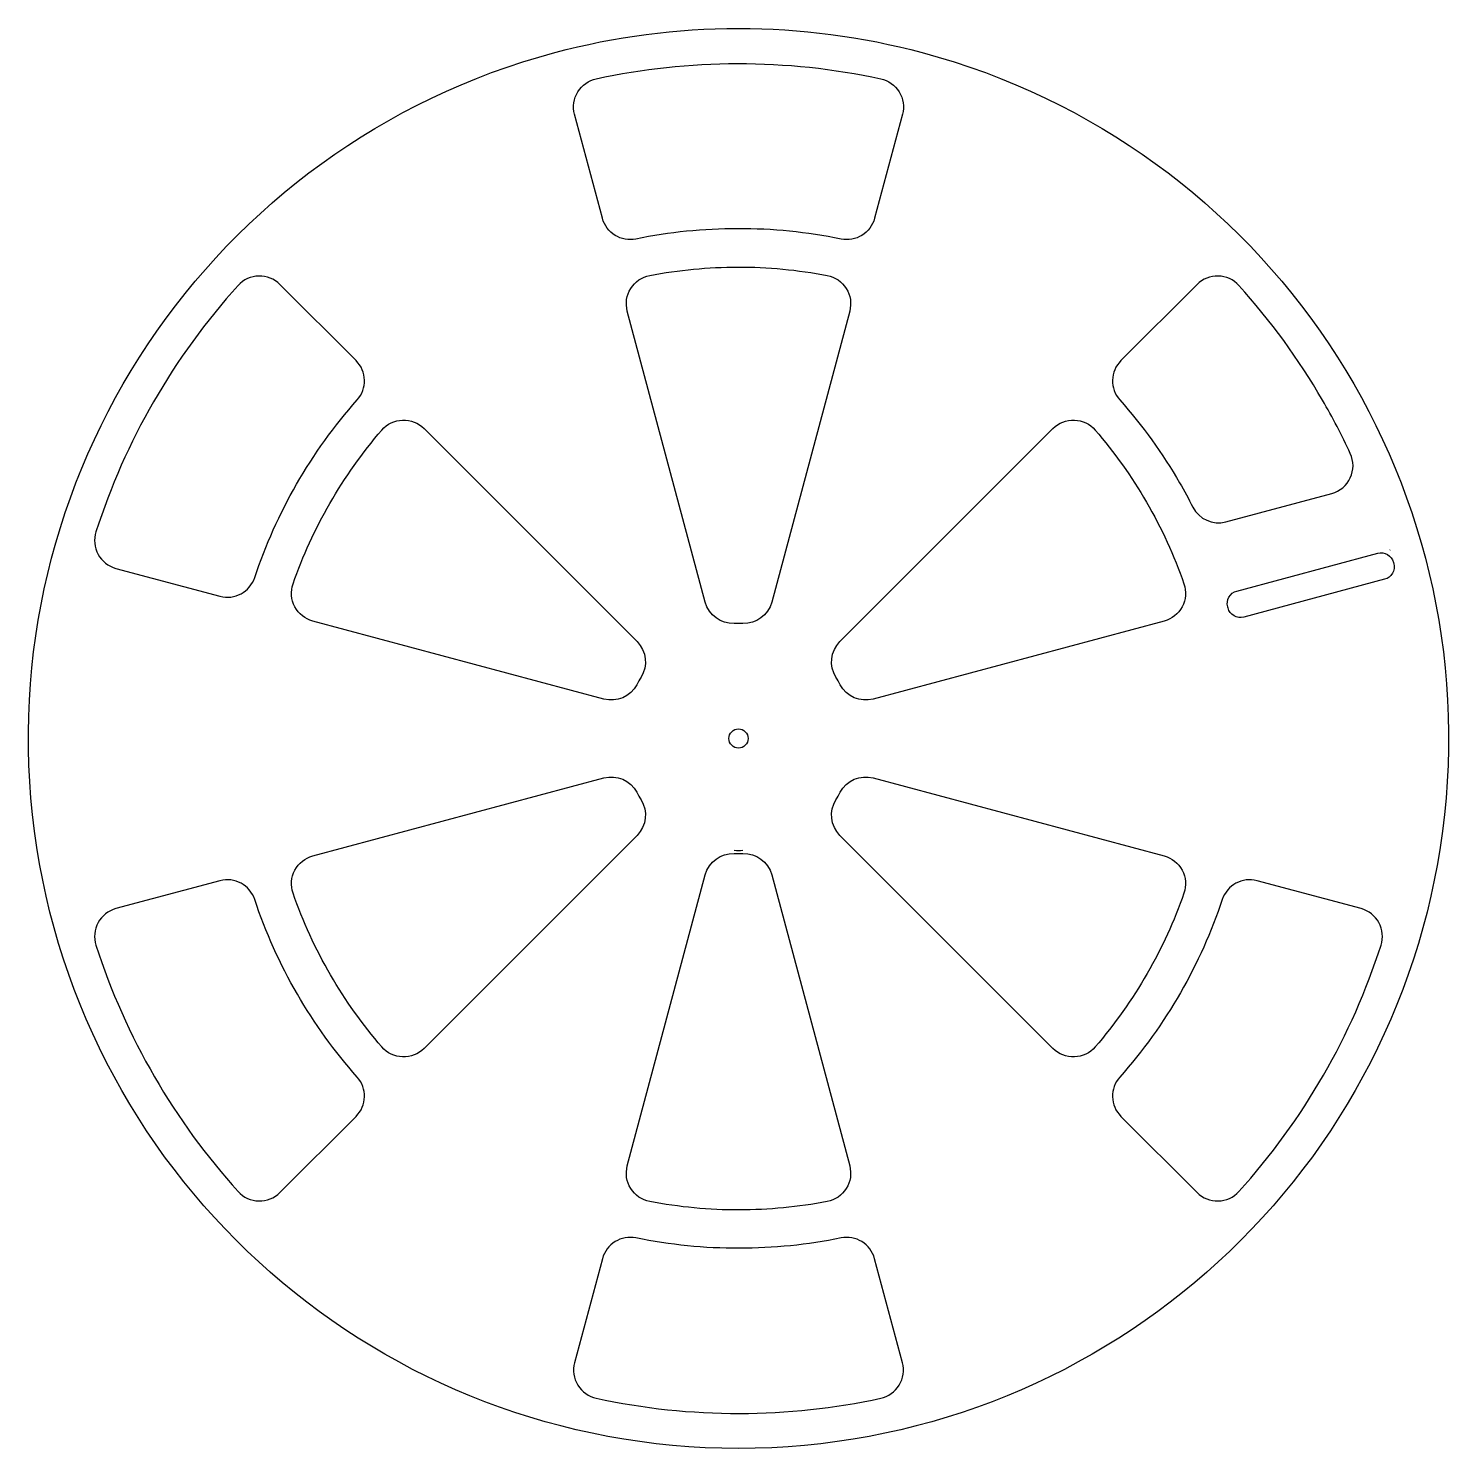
# Model space of a CAD drawing. Header units: millimetres. Extents: x -111 to 111, y -111 to 111.
import ezdxf

# ---------------------------------------------------------------- set-up
doc = ezdxf.new("R2010")
doc.units = ezdxf.units.MM
doc.layers.get('0').update_dxf_attribs({"linetype": 'CONTINUOUS'})

msp = doc.modelspace()

# ---------------------------------------------------------------- linework, layer by layer
msp.add_line((101.87, 29.47), (101.89, 29.48))
for points in [[(28.74, 107.27, -7.595754), (-28.74, 107.27, -0.131652)], [(-16.03, 78.11, -0.396923), (-21.28, 81.35), (-25.64, 97.62, -0.428787), (-22.24, 103.18, -0.052741), (-0.16, 105.55, -0.053508), (22.24, 103.18, -0.428787), (25.64, 97.62), (21.28, 81.35, -0.396923), (16.03, 78.11, 0.051028), (-0.12, 79.73, 0.050262)], [(-0.11, 73.73, -0.047798), (13.89, 72.41, -0.435546), (17.39, 66.83), (5.19, 21.32, -0.350001), (0.68, 17.99, 0.018855), (-0.68, 17.99, -0.350001), (-5.19, 21.32), (-17.39, 66.83, -0.435546), (-13.89, 72.41, -0.047032)], [(-75.66, 25.17, -0.050262), (-69.11, 39.76, -0.051028), (-59.63, 52.94, 0.396923), (-59.81, 59.1), (-71.72, 71.01, 0.428787), (-78.24, 70.85, 0.053508), (-91.49, 52.64, 0.052741), (-100.48, 32.33, 0.428787), (-97.36, 26.6), (-81.09, 22.25, 0.396923)], [(71.72, 71.01), (59.81, 59.1, 0.396923), (59.63, 52.94, -0.050262), (68.99, 39.97, -0.013514), (71.05, 36.19, 0.354164), (76.22, 33.88), (92.77, 38.32, 0.466163), (95.68, 44.56, 0.022321), (91.33, 52.91, 0.052741), (78.24, 70.85, 0.428787)], [(-49.18, 48.48), (-15.87, 15.16, -0.350001), (-15.24, 9.58, 0.018855), (-15.92, 8.41, -0.350001), (-21.06, 6.16), (-66.57, 18.36, -0.435546), (-69.66, 24.18, -0.047032), (-63.91, 36.77, -0.047798), (-55.77, 48.24, -0.435546)], [(66.57, 18.36), (21.06, 6.16, -0.350001), (15.92, 8.41, 0.018855), (15.24, 9.58, -0.350001), (15.87, 15.16), (49.18, 48.48, -0.435546), (55.77, 48.24, -0.047032), (63.8, 36.97, -0.047798), (69.66, 24.18, -0.435546)], [(101.05, 24.9), (79.01, 19, -0.414214), (76.56, 20.41), (76.54, 20.51, 0.000308), (76.51, 20.6, -0.414574), (77.92, 23.05), (99.96, 28.96, -0.413932), (102.41, 27.55, -0.00024), (102.44, 27.45), (102.46, 27.35, -0.414214)], [(-66.57, -18.36), (-21.06, -6.16, -0.350001), (-15.92, -8.41, 0.018855), (-15.24, -9.58, -0.350001), (-15.87, -15.16), (-49.18, -48.48, -0.435546), (-55.77, -48.24, -0.047032), (-63.8, -36.97, -0.047798), (-69.66, -24.18, -0.435546)], [(49.18, -48.48), (15.87, -15.16, -0.350001), (15.24, -9.58, 0.018855), (15.92, -8.41, -0.350001), (21.06, -6.16), (66.57, -18.36, -0.435546), (69.66, -24.18, -0.047032), (63.91, -36.77, -0.047798), (55.77, -48.24, -0.435546)], [(-17.39, -66.83), (-5.19, -21.32, -0.350001), (-0.68, -17.99, 0.018855), (0.68, -17.99, -0.350001), (5.19, -21.32), (17.39, -66.83, -0.435546), (13.89, -72.41, -0.047032), (0.11, -73.73, -0.047798), (-13.89, -72.41, -0.435546)], [(-59.63, -52.94, -0.050262), (-68.99, -39.97, -0.051028), (-75.66, -25.17, 0.396923), (-81.09, -22.25), (-97.36, -26.6, 0.428787), (-100.48, -32.33, 0.053508), (-91.33, -52.91, 0.052741), (-78.24, -70.85, 0.428787), (-71.72, -71.01), (-59.81, -59.1, 0.396923)], [(75.66, -25.17, -0.050262), (69.11, -39.76, -0.051028), (59.63, -52.94, 0.396923), (59.81, -59.1), (71.72, -71.01, 0.428787), (78.24, -70.85, 0.053508), (91.49, -52.64, 0.052741), (100.48, -32.33, 0.428787), (97.36, -26.6), (81.09, -22.25, 0.396923)], [(16.03, -78.11, -0.050262), (0.12, -79.73, -0.051028), (-16.03, -78.11, 0.396923), (-21.28, -81.35), (-25.64, -97.62, 0.428787), (-22.24, -103.18, 0.053508), (0.16, -105.55, 0.052741), (22.24, -103.18, 0.428787), (25.64, -97.62), (21.28, -81.35, 0.396923)]]:
    msp.add_lwpolyline(points, format="xyb", close=True)
msp.add_circle((0, 0), 1.5)
msp.add_arc((0, 0), 17.5, 267.8396, 272.1604)

doc.saveas('drawing.dxf')
